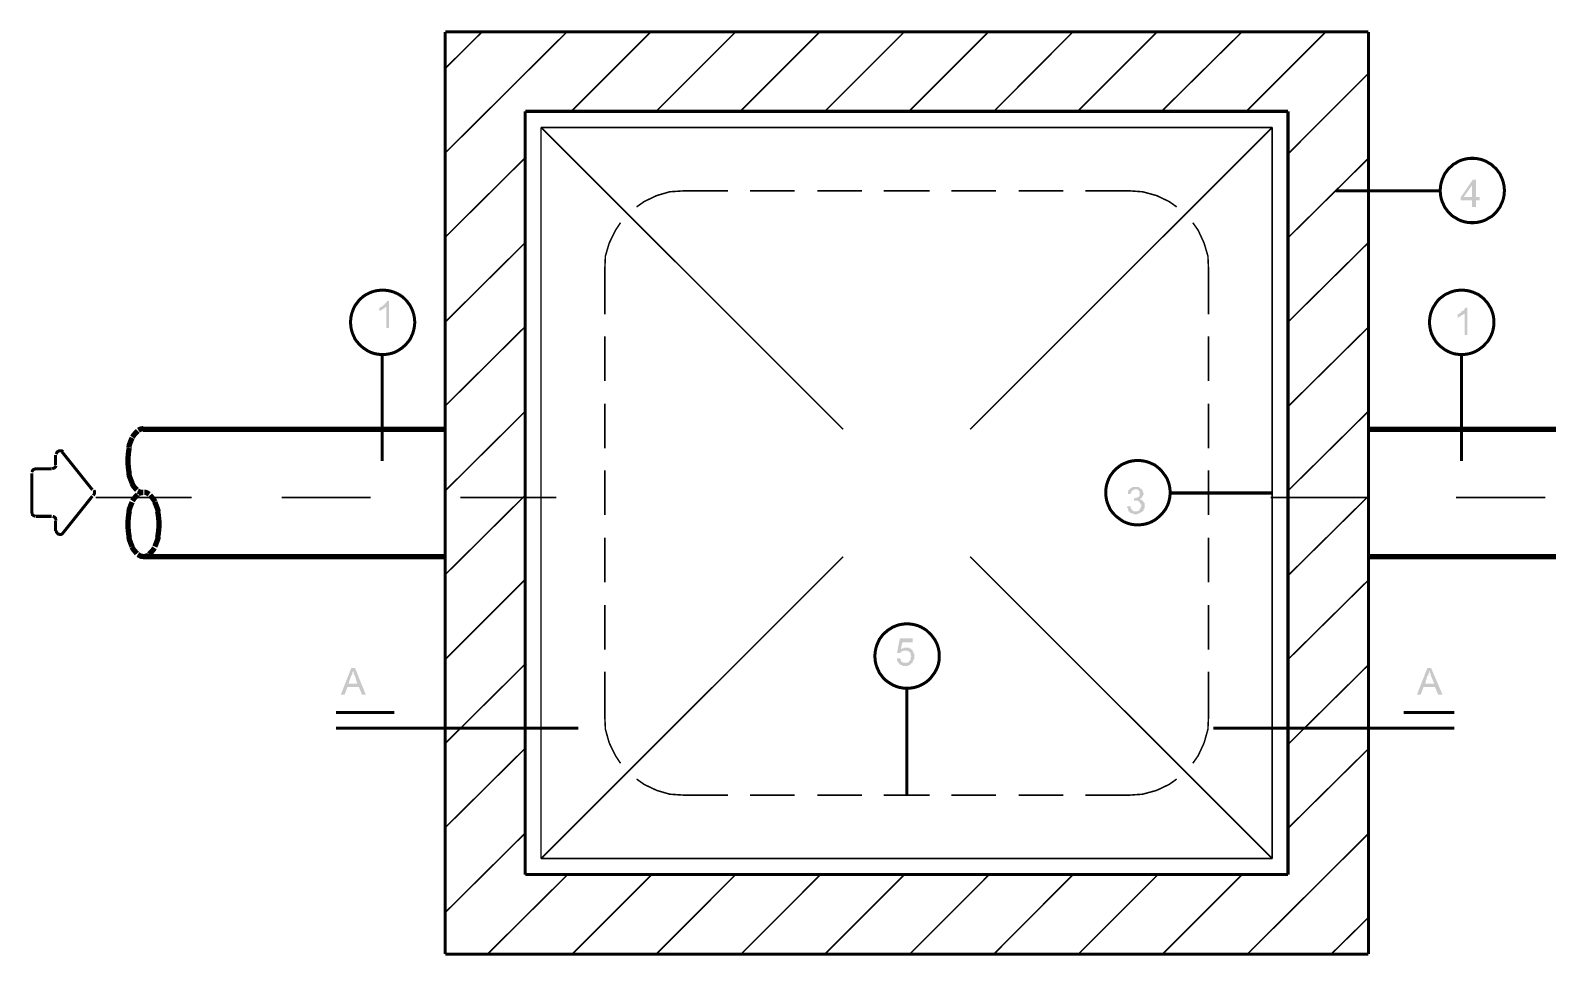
# Model space of a CAD drawing. Header units: millimetres. Extents: x 3240 to 3412, y 1366 to 1426.
# Drawn here: x 3334.96 to 3343.45, y 1373.99 to 1379.17 of the extents above; entities that cross this region are included whole.
import ezdxf

# ---------------------------------------------------------------- set-up
doc = ezdxf.new("R2010")
doc.units = ezdxf.units.MM
doc.layers.add('H', color=7, linetype='Continuous')
doc.layers.add('P', color=7, linetype='Continuous')

msp = doc.modelspace()

# ---------------------------------------------------------------- hatches: boundary and pattern name
at = {"layer": 'H', "linetype": 'Continuous'}
for points in [[(3343.0244, 1378.1787), (3343.0244, 1378.2157), (3342.9609, 1378.2157), (3342.9609, 1378.2333), (3342.9768, 1378.2333), (3343.0244, 1378.2333), (3343.0244, 1378.3004), (3342.9768, 1378.2333), (3342.9609, 1378.2333), (3343.0279, 1378.3303), (3343.0456, 1378.3303), (3343.0456, 1378.2333), (3343.0668, 1378.2333), (3343.0668, 1378.2157), (3343.0456, 1378.2157), (3343.0456, 1378.1787), (3343.0244, 1378.1787)], [(3336.9496, 1377.5013), (3336.9496, 1377.6195), (3336.9443, 1377.6195), (3336.9443, 1377.616), (3336.9408, 1377.616), (3336.9408, 1377.6107), (3336.9355, 1377.6107), (3336.9319, 1377.6072), (3336.9284, 1377.6072), (3336.9284, 1377.6019), (3336.9196, 1377.6019), (3336.9196, 1377.5983), (3336.9108, 1377.5983), (3336.9108, 1377.616), (3336.9161, 1377.616), (3336.9161, 1377.6195), (3336.9231, 1377.6195), (3336.9231, 1377.623), (3336.9284, 1377.623), (3336.9319, 1377.6283), (3336.9355, 1377.6283), (3336.9355, 1377.6318), (3336.9408, 1377.6318), (3336.9408, 1377.6371), (3336.9443, 1377.6371), (3336.9443, 1377.6407), (3336.9496, 1377.6407), (3336.9496, 1377.6442), (3336.9531, 1377.6495), (3336.9531, 1377.653), (3336.9655, 1377.653), (3336.9655, 1377.5013), (3336.9496, 1377.5013)], [(3342.9821, 1377.4625), (3342.9821, 1377.5807), (3342.9768, 1377.5807), (3342.9768, 1377.5772), (3342.9733, 1377.5772), (3342.9733, 1377.5736), (3342.9644, 1377.5736), (3342.9644, 1377.5683), (3342.9609, 1377.5683), (3342.9556, 1377.5648), (3342.9486, 1377.5648), (3342.9486, 1377.5595), (3342.9433, 1377.5595), (3342.9433, 1377.5772), (3342.9486, 1377.5807), (3342.9521, 1377.5807), (3342.9556, 1377.586), (3342.9609, 1377.586), (3342.9609, 1377.5895), (3342.9644, 1377.5895), (3342.9644, 1377.5948), (3342.968, 1377.5948), (3342.9733, 1377.5983), (3342.9768, 1377.5983), (3342.9768, 1377.6019), (3342.9821, 1377.6072), (3342.9821, 1377.6107), (3342.9856, 1377.6107), (3342.9856, 1377.616), (3342.998, 1377.616), (3342.998, 1377.4625), (3342.9821, 1377.4625)], [(3341.1318, 1376.4589), (3341.1265, 1376.4642), (3341.1194, 1376.4642), (3341.1194, 1376.4677), (3341.1106, 1376.4677), (3341.1106, 1376.473), (3341.1071, 1376.473), (3341.1071, 1376.4765), (3341.1018, 1376.4765), (3341.1018, 1376.4853), (3341.0983, 1376.4853), (3341.0983, 1376.4941), (3341.093, 1376.4941), (3341.093, 1376.5012), (3341.1106, 1376.5065), (3341.1141, 1376.5012), (3341.1141, 1376.4941), (3341.1194, 1376.4888), (3341.1194, 1376.4853), (3341.1229, 1376.4853), (3341.1229, 1376.48), (3341.1265, 1376.48), (3341.1318, 1376.4765), (3341.1529, 1376.4765), (3341.1565, 1376.48), (3341.1618, 1376.48), (3341.1618, 1376.4853), (3341.1653, 1376.4853), (3341.1653, 1376.4888), (3341.1688, 1376.4888), (3341.1688, 1376.4977), (3341.1741, 1376.5012), (3341.1741, 1376.5153), (3341.1688, 1376.5153), (3341.1688, 1376.5224), (3341.1653, 1376.5224), (3341.1653, 1376.5277), (3341.1618, 1376.5312), (3341.1565, 1376.5312), (3341.1565, 1376.5365), (3341.1318, 1376.5365), (3341.1318, 1376.5488), (3341.1406, 1376.5488), (3341.1406, 1376.5523), (3341.1529, 1376.5523), (3341.1565, 1376.5576), (3341.1618, 1376.5576), (3341.1618, 1376.5647), (3341.1653, 1376.5647), (3341.1653, 1376.5859), (3341.1618, 1376.5859), (3341.1618, 1376.5912), (3341.1565, 1376.5912), (3341.1565, 1376.5947), (3341.1529, 1376.5947), (3341.1529, 1376.6), (3341.1318, 1376.6), (3341.1318, 1376.5947), (3341.1265, 1376.5947), (3341.1229, 1376.5912), (3341.1194, 1376.5912), (3341.1194, 1376.5823), (3341.1141, 1376.5823), (3341.1141, 1376.5735), (3341.0983, 1376.5735), (3341.0983, 1376.5859), (3341.1018, 1376.5912), (3341.1018, 1376.5947), (3341.1071, 1376.5947), (3341.1071, 1376.6), (3341.1106, 1376.6035), (3341.1141, 1376.6035), (3341.1141, 1376.607), (3341.1194, 1376.607), (3341.1229, 1376.6123), (3341.1618, 1376.6123), (3341.1618, 1376.607), (3341.1653, 1376.607), (3341.1688, 1376.6035), (3341.1741, 1376.6035), (3341.1741, 1376.6), (3341.1776, 1376.6), (3341.1776, 1376.5947), (3341.1829, 1376.5912), (3341.1829, 1376.5823), (3341.1864, 1376.5788), (3341.1864, 1376.57), (3341.1829, 1376.57), (3341.1829, 1376.5612), (3341.1776, 1376.5576), (3341.1776, 1376.5523), (3341.1741, 1376.5523), (3341.1741, 1376.5488), (3341.1688, 1376.5488), (3341.1653, 1376.5435), (3341.1688, 1376.5435), (3341.1741, 1376.54), (3341.1776, 1376.54), (3341.1776, 1376.5365), (3341.1829, 1376.5365), (3341.1829, 1376.5312), (3341.1864, 1376.5312), (3341.1864, 1376.5277), (3341.1917, 1376.5224), (3341.1917, 1376.4941), (3341.1864, 1376.4888), (3341.1864, 1376.48), (3341.1829, 1376.48), (3341.1829, 1376.4765), (3341.1776, 1376.4765), (3341.1776, 1376.473), (3341.1741, 1376.473), (3341.1688, 1376.4677), (3341.1653, 1376.4677), (3341.1653, 1376.4642), (3341.1565, 1376.4642), (3341.1529, 1376.4589), (3341.1318, 1376.4589)], [(3339.8371, 1375.6122), (3339.8371, 1375.6175), (3339.8283, 1375.6175), (3339.823, 1375.621), (3339.8194, 1375.621), (3339.8194, 1375.6263), (3339.8159, 1375.6263), (3339.8159, 1375.6298), (3339.8106, 1375.6334), (3339.8106, 1375.6387), (3339.8071, 1375.6387), (3339.8071, 1375.6545), (3339.823, 1375.6545), (3339.823, 1375.651), (3339.8283, 1375.651), (3339.8283, 1375.6422), (3339.8318, 1375.6387), (3339.8318, 1375.6334), (3339.8371, 1375.6334), (3339.8406, 1375.6298), (3339.8706, 1375.6298), (3339.8706, 1375.6334), (3339.8741, 1375.6334), (3339.8741, 1375.6387), (3339.8794, 1375.6387), (3339.8794, 1375.6422), (3339.8829, 1375.6475), (3339.8829, 1375.6598), (3339.8865, 1375.6633), (3339.8865, 1375.6686), (3339.8829, 1375.6686), (3339.8829, 1375.6845), (3339.8794, 1375.6845), (3339.8794, 1375.6898), (3339.8741, 1375.6898), (3339.8741, 1375.6933), (3339.8706, 1375.6933), (3339.8653, 1375.6969), (3339.8406, 1375.6969), (3339.8406, 1375.6933), (3339.8318, 1375.6933), (3339.8318, 1375.6898), (3339.8283, 1375.6898), (3339.8283, 1375.6845), (3339.8071, 1375.6845), (3339.823, 1375.7657), (3339.8953, 1375.7657), (3339.8953, 1375.7445), (3339.8371, 1375.7445), (3339.8283, 1375.7057), (3339.8318, 1375.7057), (3339.8371, 1375.711), (3339.8441, 1375.711), (3339.8441, 1375.7145), (3339.8741, 1375.7145), (3339.8741, 1375.711), (3339.8829, 1375.711), (3339.8829, 1375.7057), (3339.8865, 1375.7057), (3339.8865, 1375.7022), (3339.8918, 1375.7022), (3339.8918, 1375.6969), (3339.8953, 1375.6969), (3339.8953, 1375.6933), (3339.8988, 1375.6933), (3339.8988, 1375.6845), (3339.9041, 1375.681), (3339.9041, 1375.651), (3339.8988, 1375.6475), (3339.8988, 1375.6387), (3339.8953, 1375.6387), (3339.8953, 1375.6334), (3339.8918, 1375.6298), (3339.8918, 1375.6263), (3339.8865, 1375.6263), (3339.8794, 1375.6175), (3339.8706, 1375.6175), (3339.8706, 1375.6122), (3339.8371, 1375.6122)], [(3336.6956, 1375.4517), (3336.7538, 1375.5998), (3336.775, 1375.5998), (3336.8349, 1375.4517), (3336.8138, 1375.4517), (3336.7961, 1375.494), (3336.7326, 1375.494), (3336.7379, 1375.5117), (3336.7873, 1375.5117), (3336.775, 1375.554), (3336.7714, 1375.5575), (3336.7714, 1375.5663), (3336.7679, 1375.5663), (3336.7679, 1375.5787), (3336.7626, 1375.5787), (3336.7626, 1375.5752), (3336.7591, 1375.5752), (3336.7591, 1375.5628), (3336.7538, 1375.5575), (3336.7379, 1375.5117), (3336.7326, 1375.494), (3336.7168, 1375.4517), (3336.6956, 1375.4517)], [(3342.7157, 1375.4517), (3342.7739, 1375.5998), (3342.7951, 1375.5998), (3342.8586, 1375.4517), (3342.8339, 1375.4517), (3342.8163, 1375.494), (3342.8128, 1375.5117), (3342.7951, 1375.554), (3342.7951, 1375.5575), (3342.7916, 1375.5575), (3342.7916, 1375.5699), (3342.7863, 1375.5699), (3342.7863, 1375.584), (3342.7828, 1375.584), (3342.7828, 1375.5699), (3342.7792, 1375.5699), (3342.7792, 1375.5575), (3342.7739, 1375.5575), (3342.7616, 1375.5117), (3342.8128, 1375.5117), (3342.8163, 1375.494), (3342.7528, 1375.494), (3342.7369, 1375.4517), (3342.7157, 1375.4517)]]:
    msp.add_hatch(color=256, dxfattribs=at).paths.add_polyline_path(points)

# ---------------------------------------------------------------- linework, layer by layer
at = {"layer": 'P'}
for points, const_width in [([(3337.2794, 1379.1576), (3337.2794, 1374)], 0.0169), ([(3342.4441, 1379.1576), (3337.2794, 1379.1576)], 0.0169), ([(3337.2794, 1378.953), (3337.4858, 1379.1576)], 0.0085), ([(3337.2794, 1378.4803), (3337.9603, 1379.1576)], 0.0085), ([(3337.985, 1378.7131), (3338.4295, 1379.1576)], 0.0085), ([(3338.4595, 1378.7131), (3338.904, 1379.1576)], 0.0085), ([(3338.9304, 1378.7131), (3339.3749, 1379.1576)], 0.0085), ([(3339.4032, 1378.7131), (3339.8477, 1379.1576)], 0.0085), ([(3339.8741, 1378.7131), (3340.3186, 1379.1576)], 0.0085), ([(3340.3486, 1378.7131), (3340.7913, 1379.1576)], 0.0085), ([(3340.8178, 1378.7131), (3341.2623, 1379.1576)], 0.0085), ([(3341.287, 1378.7131), (3341.7368, 1379.1576)], 0.0085), ([(3341.7615, 1378.7131), (3342.206, 1379.1576)], 0.0085), ([(3342.4441, 1374), (3342.4441, 1379.1576)], 0.0169), ([(3341.9943, 1378.475), (3342.4441, 1378.9248)], 0.0085), ([(3337.7275, 1374.4445), (3337.7275, 1378.7131)], 0.0169), ([(3337.7275, 1378.7131), (3341.9943, 1378.7131)], 0.0169), ([(3341.9943, 1378.7131), (3341.9943, 1374.4445)], 0.0169), ([(3337.8157, 1374.5345), (3337.8157, 1378.6232)], 0.0085), ([(3337.8157, 1378.6232), (3339.5055, 1376.9351)], 0.0085), ([(3337.8157, 1378.6232), (3341.9061, 1378.6232)], 0.0085), ([(3340.2163, 1376.9351), (3341.9061, 1378.6232)], 0.0085), ([(3341.9061, 1378.6232), (3341.9061, 1374.5345)], 0.0085), ([(3337.2794, 1378.0093), (3337.7275, 1378.4538)], 0.0085), ([(3341.9943, 1378.0058), (3342.4441, 1378.4503)], 0.0085), ([(3343.2061, 1378.2704), (3343.2043, 1378.2792), (3343.2026, 1378.2968), (3343.199, 1378.3145), (3343.1938, 1378.3321), (3343.1867, 1378.348), (3343.1796, 1378.3639), (3343.1691, 1378.378), (3343.1585, 1378.3921), (3343.1461, 1378.4027), (3343.1338, 1378.415), (3343.1179, 1378.4238), (3343.1038, 1378.4327), (3343.0879, 1378.4397), (3343.0703, 1378.445), (3343.0526, 1378.4485), (3343.035, 1378.4503), (3343.0262, 1378.4503), (3343.0156, 1378.4503), (3342.998, 1378.4485), (3342.9803, 1378.445), (3342.9627, 1378.4397), (3342.9468, 1378.4327), (3342.9327, 1378.4238), (3342.9168, 1378.415), (3342.9045, 1378.4027), (3342.8921, 1378.3921), (3342.8815, 1378.378), (3342.871, 1378.3639), (3342.8639, 1378.348), (3342.8569, 1378.3321), (3342.8516, 1378.3145), (3342.848, 1378.2968), (3342.8463, 1378.2792), (3342.8463, 1378.2704), (3342.8463, 1378.2616), (3342.848, 1378.2422), (3342.8516, 1378.2245), (3342.8569, 1378.2086), (3342.8639, 1378.1928), (3342.871, 1378.1769), (3342.8815, 1378.1628), (3342.8921, 1378.1487), (3342.9045, 1378.1363), (3342.9168, 1378.1257), (3342.9327, 1378.1169), (3342.9468, 1378.1081), (3342.9627, 1378.101), (3342.9803, 1378.0958), (3342.998, 1378.0922), (3343.0156, 1378.0905), (3343.0262, 1378.0905), (3343.035, 1378.0905), (3343.0526, 1378.0922), (3343.0703, 1378.0958), (3343.0879, 1378.101), (3343.1038, 1378.1081), (3343.1179, 1378.1169), (3343.1338, 1378.1257), (3343.1461, 1378.1363), (3343.1585, 1378.1487), (3343.1691, 1378.1628), (3343.1796, 1378.1769), (3343.1867, 1378.1928), (3343.1938, 1378.2086), (3343.199, 1378.2245), (3343.2026, 1378.2422), (3343.2043, 1378.2616), (3343.2061, 1378.2704)], 0.0169), ([(3338.6165, 1378.2686), (3338.5353, 1378.2633), (3338.463, 1378.2422), (3338.3924, 1378.2086), (3338.3501, 1378.1787)], 0.0085), ([(3338.6165, 1378.2686), (3338.8616, 1378.2686)], 0.0085), ([(3338.9851, 1378.2686), (3339.2338, 1378.2686)], 0.0085), ([(3339.3608, 1378.2686), (3339.6113, 1378.2686)], 0.0085), ([(3339.733, 1378.2686), (3339.9888, 1378.2686)], 0.0085), ([(3340.1105, 1378.2686), (3340.3609, 1378.2686)], 0.0085), ([(3340.4879, 1378.2686), (3340.7367, 1378.2686)], 0.0085), ([(3340.8601, 1378.2686), (3341.1053, 1378.2686)], 0.0085), ([(3341.3717, 1378.1787), (3341.3293, 1378.2086), (3341.2588, 1378.2422), (3341.1812, 1378.2633), (3341.1053, 1378.2686)], 0.0085), ([(3342.8463, 1378.2686), (3342.2607, 1378.2686)], 0.0169), ([(3338.2602, 1378.0905), (3338.2319, 1378.0481), (3338.1967, 1377.9758), (3338.1755, 1377.9035), (3338.172, 1377.8241)], 0.0085), ([(3341.5498, 1377.8241), (3341.5463, 1377.9035), (3341.5251, 1377.9758), (3341.4916, 1378.0481), (3341.4616, 1378.0905)], 0.0085), ([(3337.2794, 1377.5348), (3337.7275, 1377.9793)], 0.0085), ([(3341.9943, 1377.5348), (3342.4441, 1377.9793)], 0.0085), ([(3338.172, 1377.8241), (3338.172, 1377.5772)], 0.0085), ([(3341.5498, 1377.8241), (3341.5498, 1377.5772)], 0.0085), ([(3337.1101, 1377.5331), (3337.1083, 1377.5437), (3337.1066, 1377.5613), (3337.103, 1377.5789), (3337.0978, 1377.5948), (3337.0907, 1377.6124), (3337.0836, 1377.6266), (3337.0731, 1377.6407), (3337.0625, 1377.6548), (3337.0501, 1377.6671), (3337.0378, 1377.6777), (3337.0219, 1377.6883), (3337.0078, 1377.6953), (3336.9919, 1377.7024), (3336.9743, 1377.7077), (3336.9566, 1377.7112), (3336.939, 1377.713), (3336.9284, 1377.713), (3336.9196, 1377.713), (3336.902, 1377.7112), (3336.8843, 1377.7077), (3336.8667, 1377.7024), (3336.8508, 1377.6953), (3336.8367, 1377.6883), (3336.8208, 1377.6777), (3336.8085, 1377.6671), (3336.7961, 1377.6548), (3336.7855, 1377.6407), (3336.775, 1377.6266), (3336.7679, 1377.6124), (3336.7609, 1377.5948), (3336.7556, 1377.5789), (3336.752, 1377.5613), (3336.7503, 1377.5437), (3336.7503, 1377.5331), (3336.7503, 1377.5243), (3336.752, 1377.5066), (3336.7556, 1377.489), (3336.7609, 1377.4713), (3336.7679, 1377.4555), (3336.775, 1377.4396), (3336.7855, 1377.4255), (3336.7961, 1377.4131), (3336.8085, 1377.4008), (3336.8208, 1377.3902), (3336.8367, 1377.3796), (3336.8508, 1377.3708), (3336.8667, 1377.3637), (3336.8843, 1377.3584), (3336.902, 1377.3549), (3336.9196, 1377.3532), (3336.9284, 1377.3532), (3336.939, 1377.3532), (3336.9566, 1377.3549), (3336.9743, 1377.3584), (3336.9919, 1377.3637), (3337.0078, 1377.3708), (3337.0219, 1377.3796), (3337.0378, 1377.3902), (3337.0501, 1377.4008), (3337.0625, 1377.4131), (3337.0731, 1377.4255), (3337.0836, 1377.4396), (3337.0907, 1377.4555), (3337.0978, 1377.4713), (3337.103, 1377.489), (3337.1066, 1377.5066), (3337.1083, 1377.5243), (3337.1101, 1377.5331)], 0.0169), ([(3343.1461, 1377.5331), (3343.1461, 1377.5437), (3343.1444, 1377.5613), (3343.1408, 1377.5789), (3343.1355, 1377.5948), (3343.1285, 1377.6124), (3343.1197, 1377.6266), (3343.1109, 1377.6407), (3343.0985, 1377.6548), (3343.0879, 1377.6671), (3343.0738, 1377.6777), (3343.0597, 1377.6883), (3343.0438, 1377.6953), (3343.0279, 1377.7024), (3343.0103, 1377.7077), (3342.9927, 1377.7112), (3342.975, 1377.713), (3342.9662, 1377.713), (3342.9574, 1377.713), (3342.938, 1377.7112), (3342.9204, 1377.7077), (3342.9045, 1377.7024), (3342.8886, 1377.6953), (3342.8727, 1377.6883), (3342.8586, 1377.6777), (3342.8445, 1377.6671), (3342.8322, 1377.6548), (3342.8216, 1377.6407), (3342.8128, 1377.6266), (3342.8039, 1377.6124), (3342.7969, 1377.5948), (3342.7916, 1377.5789), (3342.7881, 1377.5613), (3342.7863, 1377.5437), (3342.7863, 1377.5331), (3342.7863, 1377.5243), (3342.7881, 1377.5066), (3342.7916, 1377.489), (3342.7969, 1377.4713), (3342.8039, 1377.4555), (3342.8128, 1377.4396), (3342.8216, 1377.4255), (3342.8322, 1377.4131), (3342.8445, 1377.4008), (3342.8586, 1377.3902), (3342.8727, 1377.3796), (3342.8886, 1377.3708), (3342.9045, 1377.3637), (3342.9204, 1377.3584), (3342.938, 1377.3549), (3342.9574, 1377.3532), (3342.9662, 1377.3532), (3342.975, 1377.3532), (3342.9927, 1377.3549), (3343.0103, 1377.3584), (3343.0279, 1377.3637), (3343.0438, 1377.3708), (3343.0597, 1377.3796), (3343.0738, 1377.3902), (3343.0879, 1377.4008), (3343.0985, 1377.4131), (3343.1109, 1377.4255), (3343.1197, 1377.4396), (3343.1285, 1377.4555), (3343.1355, 1377.4713), (3343.1408, 1377.489), (3343.1444, 1377.5066), (3343.1461, 1377.5243), (3343.1461, 1377.5331)], 0.0169), ([(3337.2794, 1377.0656), (3337.7275, 1377.5101)], 0.0085), ([(3341.9943, 1377.0621), (3342.4441, 1377.5066)], 0.0085), ([(3338.172, 1377.4555), (3338.172, 1377.205)], 0.0085), ([(3341.5498, 1377.4555), (3341.5498, 1377.205)], 0.0085), ([(3336.9267, 1377.3532), (3336.9267, 1376.757)], 0.0169), ([(3342.9644, 1377.3532), (3342.9644, 1376.757)], 0.0169), ([(3338.172, 1377.078), (3338.172, 1376.8293)], 0.0085), ([(3341.5498, 1377.078), (3341.5498, 1376.8293)], 0.0085), ([(3337.2794, 1376.5912), (3337.7275, 1377.0357)], 0.0085), ([(3341.9943, 1376.5912), (3342.4441, 1377.0357)], 0.0085), ([(3335.5279, 1376.8875), (3335.5226, 1376.8751), (3335.512, 1376.8469), (3335.5103, 1376.8328)], 0.0296), ([(3335.5596, 1376.9263), (3335.5455, 1376.9122), (3335.5367, 1376.9016), (3335.5297, 1376.891)], 0.0296), ([(3335.5914, 1376.9386), (3335.579, 1376.9369), (3335.572, 1376.9351), (3335.5632, 1376.9298)], 0.0296), ([(3337.2794, 1376.9351), (3335.5896, 1376.9351)], 0.0296), ([(3342.4441, 1376.9351), (3344.268, 1376.9351)], 0.0296), ([(3335.1416, 1376.8099), (3335.1345, 1376.8152), (3335.1204, 1376.8152), (3335.1081, 1376.8081), (3335.1028, 1376.7958)], 0.0169), ([(3335.1363, 1376.8081), (3335.3056, 1376.5964)], 0.0169), ([(3335.512, 1376.831), (3335.5085, 1376.8134), (3335.505, 1376.7764), (3335.505, 1376.7587)], 0.0296), ([(3334.9899, 1376.7146), (3334.9776, 1376.7111), (3334.9705, 1376.704), (3334.967, 1376.6952)], 0.0169), ([(3334.9881, 1376.7146), (3335.0781, 1376.7146)], 0.0169), ([(3335.0799, 1376.7146), (3335.0922, 1376.7182), (3335.0993, 1376.7252), (3335.1028, 1376.7323)], 0.0169), ([(3335.0993, 1376.7358), (3335.0993, 1376.7905)], 0.0169), ([(3335.505, 1376.7587), (3335.505, 1376.7411), (3335.5085, 1376.7058), (3335.512, 1376.6864)], 0.0296), ([(3341.3346, 1376.5806), (3341.3346, 1376.5912), (3341.3329, 1376.6088), (3341.3293, 1376.6264), (3341.324, 1376.6423), (3341.317, 1376.6599), (3341.3082, 1376.6741), (3341.2976, 1376.6882), (3341.287, 1376.7023), (3341.2746, 1376.7146), (3341.2623, 1376.7252), (3341.2482, 1376.7358), (3341.2323, 1376.7428), (3341.2164, 1376.7499), (3341.1988, 1376.7552), (3341.1812, 1376.7587), (3341.1635, 1376.7605), (3341.1547, 1376.7605), (3341.1441, 1376.7605), (3341.1265, 1376.7587), (3341.1088, 1376.7552), (3341.093, 1376.7499), (3341.0753, 1376.7428), (3341.0612, 1376.7358), (3341.0471, 1376.7252), (3341.033, 1376.7146), (3341.0206, 1376.7023), (3341.0101, 1376.6882), (3340.9995, 1376.6741), (3340.9924, 1376.6599), (3340.9854, 1376.6423), (3340.9801, 1376.6264), (3340.9765, 1376.6088), (3340.9748, 1376.5912), (3340.9748, 1376.5806), (3340.9748, 1376.5718), (3340.9765, 1376.5541), (3340.9801, 1376.5365), (3340.9854, 1376.5188), (3340.9924, 1376.503), (3340.9995, 1376.4871), (3341.0101, 1376.473), (3341.0206, 1376.4606), (3341.033, 1376.4483), (3341.0471, 1376.4377), (3341.0612, 1376.4271), (3341.0753, 1376.4183), (3341.093, 1376.4112), (3341.1088, 1376.4059), (3341.1265, 1376.4024), (3341.1441, 1376.4007), (3341.1547, 1376.4007), (3341.1635, 1376.4007), (3341.1812, 1376.4024), (3341.1988, 1376.4059), (3341.2164, 1376.4112), (3341.2323, 1376.4183), (3341.2482, 1376.4271), (3341.2623, 1376.4377), (3341.2746, 1376.4483), (3341.287, 1376.4606), (3341.2976, 1376.473), (3341.3082, 1376.4871), (3341.317, 1376.503), (3341.324, 1376.5188), (3341.3293, 1376.5365), (3341.3329, 1376.5541), (3341.3346, 1376.5718), (3341.3346, 1376.5806)], 0.0169), ([(3334.967, 1376.6882), (3334.967, 1376.4694)], 0.0169), ([(3335.5103, 1376.6882), (3335.512, 1376.6741), (3335.5226, 1376.6476), (3335.5279, 1376.6335)], 0.0296), ([(3335.5261, 1376.6335), (3335.5367, 1376.6158), (3335.5455, 1376.6053), (3335.5544, 1376.5964)], 0.0296), ([(3338.172, 1376.7058), (3338.172, 1376.4553)], 0.0085), ([(3341.5498, 1376.7058), (3341.5498, 1376.4553)], 0.0085), ([(3335.3056, 1376.5612), (3335.1363, 1376.3495)], 0.0169), ([(3335.3109, 1376.5647), (3335.318, 1376.577), (3335.318, 1376.5859), (3335.3145, 1376.5947)], 0.0169), ([(3335.3233, 1376.5541), (3335.8613, 1376.5541)], 0.0085), ([(3335.5596, 1376.57), (3335.5455, 1376.5559), (3335.5367, 1376.5453), (3335.5297, 1376.5347)], 0.0296), ([(3335.5596, 1376.5894), (3335.572, 1376.5841), (3335.579, 1376.5806), (3335.5879, 1376.5788)], 0.0296), ([(3335.5914, 1376.5823), (3335.579, 1376.5823), (3335.572, 1376.5788), (3335.5632, 1376.5753)], 0.0296), ([(3335.6231, 1376.5718), (3335.6126, 1376.5788), (3335.6037, 1376.5823), (3335.5967, 1376.5823)], 0.0296), ([(3335.6567, 1376.5294), (3335.6461, 1376.5453), (3335.6373, 1376.5559), (3335.6284, 1376.5665)], 0.0296), ([(3336.364, 1376.5541), (3336.8632, 1376.5541)], 0.0085), ([(3337.2794, 1376.122), (3337.7275, 1376.5665)], 0.0085), ([(3337.3641, 1376.5541), (3337.9003, 1376.5541)], 0.0085), ([(3341.3293, 1376.5788), (3341.9061, 1376.5788)], 0.0169), ([(3341.8973, 1376.5541), (3342.4353, 1376.5541)], 0.0085), ([(3341.9943, 1376.1167), (3342.4441, 1376.5612)], 0.0085), ([(3342.9345, 1376.5541), (3343.4336, 1376.5541)], 0.0085), ([(3334.967, 1376.4712), (3334.9705, 1376.4571), (3334.9776, 1376.4518), (3334.9864, 1376.4483)], 0.0169), ([(3335.512, 1376.4747), (3335.5085, 1376.4571), (3335.505, 1376.4218), (3335.505, 1376.4024)], 0.0296), ([(3335.5279, 1376.5277), (3335.5226, 1376.5153), (3335.512, 1376.4871), (3335.5103, 1376.473)], 0.0296), ([(3335.6743, 1376.473), (3335.6708, 1376.4871), (3335.6602, 1376.5153), (3335.6549, 1376.5277)], 0.0296), ([(3335.6778, 1376.4024), (3335.6778, 1376.4218), (3335.6743, 1376.4571), (3335.6708, 1376.4747)], 0.0296), ([(3334.9881, 1376.4483), (3335.0781, 1376.4483)], 0.0169), ([(3335.1028, 1376.4236), (3335.0993, 1376.4377), (3335.0922, 1376.4448), (3335.0834, 1376.4483)], 0.0169), ([(3335.0993, 1376.4218), (3335.0993, 1376.3671)], 0.0169), ([(3335.505, 1376.4024), (3335.505, 1376.3848), (3335.5085, 1376.3495), (3335.512, 1376.3319)], 0.0296), ([(3335.6708, 1376.3319), (3335.6743, 1376.3495), (3335.6778, 1376.3848), (3335.6778, 1376.4024)], 0.0296), ([(3335.1028, 1376.3689), (3335.1046, 1376.3601), (3335.1134, 1376.3495), (3335.1275, 1376.346), (3335.1398, 1376.3513)], 0.0169), ([(3335.5103, 1376.3336), (3335.512, 1376.3195), (3335.5226, 1376.2913), (3335.5279, 1376.2789)], 0.0296), ([(3335.6549, 1376.2789), (3335.6602, 1376.2913), (3335.6708, 1376.3195), (3335.6743, 1376.3336)], 0.0296), ([(3338.172, 1376.3283), (3338.172, 1376.0796)], 0.0085), ([(3341.5498, 1376.3283), (3341.5498, 1376.0796)], 0.0085), ([(3335.5261, 1376.2772), (3335.5367, 1376.2613), (3335.5455, 1376.2507), (3335.5544, 1376.2401)], 0.0296), ([(3335.5596, 1376.2348), (3335.572, 1376.2278), (3335.579, 1376.2243), (3335.5879, 1376.2243)], 0.0296), ([(3337.2794, 1376.2225), (3335.5896, 1376.2225)], 0.0296), ([(3335.5914, 1376.2225), (3335.6037, 1376.2243), (3335.6126, 1376.2278), (3335.6196, 1376.2313)], 0.0296), ([(3335.6231, 1376.2366), (3335.6373, 1376.2507), (3335.6461, 1376.2613), (3335.6531, 1376.2719)], 0.0296), ([(3337.8157, 1374.5345), (3339.5055, 1376.2225)], 0.0085), ([(3340.2163, 1376.2225), (3341.9061, 1374.5345)], 0.0085), ([(3342.4441, 1376.2225), (3344.268, 1376.2225)], 0.0296), ([(3337.2794, 1375.6475), (3337.7275, 1376.0955)], 0.0085), ([(3341.9943, 1375.6475), (3342.4441, 1376.092)], 0.0085), ([(3338.172, 1375.9526), (3338.172, 1375.7022)], 0.0085), ([(3341.5498, 1375.9526), (3341.5498, 1375.7022)], 0.0085), ([(3340.0434, 1375.6669), (3340.0434, 1375.6757), (3340.0417, 1375.6933), (3340.0382, 1375.711), (3340.0329, 1375.7286), (3340.0258, 1375.7445), (3340.017, 1375.7604), (3340.0064, 1375.7745), (3339.9958, 1375.7886), (3339.9835, 1375.7992), (3339.9711, 1375.8115), (3339.957, 1375.8203), (3339.9411, 1375.8292), (3339.9253, 1375.8362), (3339.9076, 1375.8415), (3339.89, 1375.845), (3339.8724, 1375.8468), (3339.8635, 1375.8468), (3339.8529, 1375.8468), (3339.8353, 1375.845), (3339.8177, 1375.8415), (3339.8018, 1375.8362), (3339.7842, 1375.8292), (3339.77, 1375.8203), (3339.7559, 1375.8115), (3339.7418, 1375.7992), (3339.7295, 1375.7886), (3339.7189, 1375.7745), (3339.7083, 1375.7604), (3339.7013, 1375.7445), (3339.6942, 1375.7286), (3339.6889, 1375.711), (3339.6854, 1375.6933), (3339.6836, 1375.6757), (3339.6836, 1375.6669), (3339.6836, 1375.6581), (3339.6854, 1375.6387), (3339.6889, 1375.621), (3339.6942, 1375.6051), (3339.7013, 1375.5893), (3339.7083, 1375.5734), (3339.7189, 1375.5593), (3339.7295, 1375.5452), (3339.7418, 1375.5328), (3339.7559, 1375.5222), (3339.77, 1375.5134), (3339.7842, 1375.5046), (3339.8018, 1375.4975), (3339.8177, 1375.4923), (3339.8353, 1375.4887), (3339.8529, 1375.487), (3339.8635, 1375.487), (3339.8724, 1375.487), (3339.89, 1375.4887), (3339.9076, 1375.4923), (3339.9253, 1375.4975), (3339.9411, 1375.5046), (3339.957, 1375.5134), (3339.9711, 1375.5222), (3339.9835, 1375.5328), (3339.9958, 1375.5452), (3340.0064, 1375.5593), (3340.017, 1375.5734), (3340.0258, 1375.5893), (3340.0329, 1375.6051), (3340.0382, 1375.621), (3340.0417, 1375.6387), (3340.0434, 1375.6581), (3340.0434, 1375.6669)], 0.0169), ([(3337.2794, 1375.1783), (3337.7275, 1375.6228)], 0.0085), ([(3341.9943, 1375.173), (3342.4441, 1375.6175)], 0.0085), ([(3338.172, 1375.5804), (3338.172, 1375.3335)], 0.0085), ([(3341.5498, 1375.5804), (3341.5498, 1375.3335)], 0.0085), ([(3339.8618, 1375.487), (3339.8618, 1374.889)], 0.0169), ([(3336.6691, 1375.3511), (3336.9954, 1375.3511)], 0.0169), ([(3342.6417, 1375.3511), (3342.9256, 1375.3511)], 0.0169), ([(3338.172, 1375.3335), (3338.1755, 1375.2577), (3338.1967, 1375.1818), (3338.2319, 1375.1095), (3338.2602, 1375.0672)], 0.0085), ([(3341.4616, 1375.0672), (3341.4916, 1375.1095), (3341.5251, 1375.1818), (3341.5463, 1375.2577), (3341.5498, 1375.3335)], 0.0085), ([(3336.6691, 1375.2629), (3338.0238, 1375.2629)], 0.0169), ([(3341.5763, 1375.2629), (3342.9256, 1375.2629)], 0.0169), ([(3337.2794, 1374.7073), (3337.7275, 1375.1518)], 0.0085), ([(3341.9943, 1374.7038), (3342.4441, 1375.1483)], 0.0085), ([(3338.3501, 1374.979), (3338.3924, 1374.949), (3338.463, 1374.9155), (3338.5353, 1374.8943), (3338.6165, 1374.889)], 0.0085), ([(3341.1053, 1374.889), (3341.1812, 1374.8943), (3341.2588, 1374.9155), (3341.3293, 1374.949), (3341.3717, 1374.979)], 0.0085), ([(3338.8616, 1374.889), (3338.6165, 1374.889)], 0.0085), ([(3339.2338, 1374.889), (3338.9851, 1374.889)], 0.0085), ([(3339.6113, 1374.889), (3339.3608, 1374.889)], 0.0085), ([(3339.9888, 1374.889), (3339.733, 1374.889)], 0.0085), ([(3340.3609, 1374.889), (3340.1105, 1374.889)], 0.0085), ([(3340.7367, 1374.889), (3340.4879, 1374.889)], 0.0085), ([(3341.1053, 1374.889), (3340.8601, 1374.889)], 0.0085), ([(3337.2794, 1374.2328), (3337.7275, 1374.6773)], 0.0085), ([(3341.7668, 1374), (3342.4441, 1374.6738)], 0.0085), ([(3341.9061, 1374.5345), (3337.8157, 1374.5345)], 0.0085), ([(3337.5158, 1374), (3337.9638, 1374.4445)], 0.0085), ([(3341.9943, 1374.4445), (3337.7275, 1374.4445)], 0.0169), ([(3337.9903, 1374), (3338.4348, 1374.4445)], 0.0085), ([(3338.4595, 1374), (3338.904, 1374.4445)], 0.0085), ([(3338.934, 1374), (3339.3785, 1374.4445)], 0.0085), ([(3339.4032, 1374), (3339.8477, 1374.4445)], 0.0085), ([(3339.8776, 1374), (3340.3221, 1374.4445)], 0.0085), ([(3340.3486, 1374), (3340.7913, 1374.4445)], 0.0085), ([(3340.8213, 1374), (3341.2658, 1374.4445)], 0.0085), ([(3341.2923, 1374), (3341.7368, 1374.4445)], 0.0085), ([(3342.236, 1374), (3342.4441, 1374.2046)], 0.0085), ([(3337.2794, 1374), (3342.4441, 1374)], 0.0169)]:
    msp.add_lwpolyline(points, dxfattribs=dict(at, const_width=const_width))

doc.saveas('drawing.dxf')
